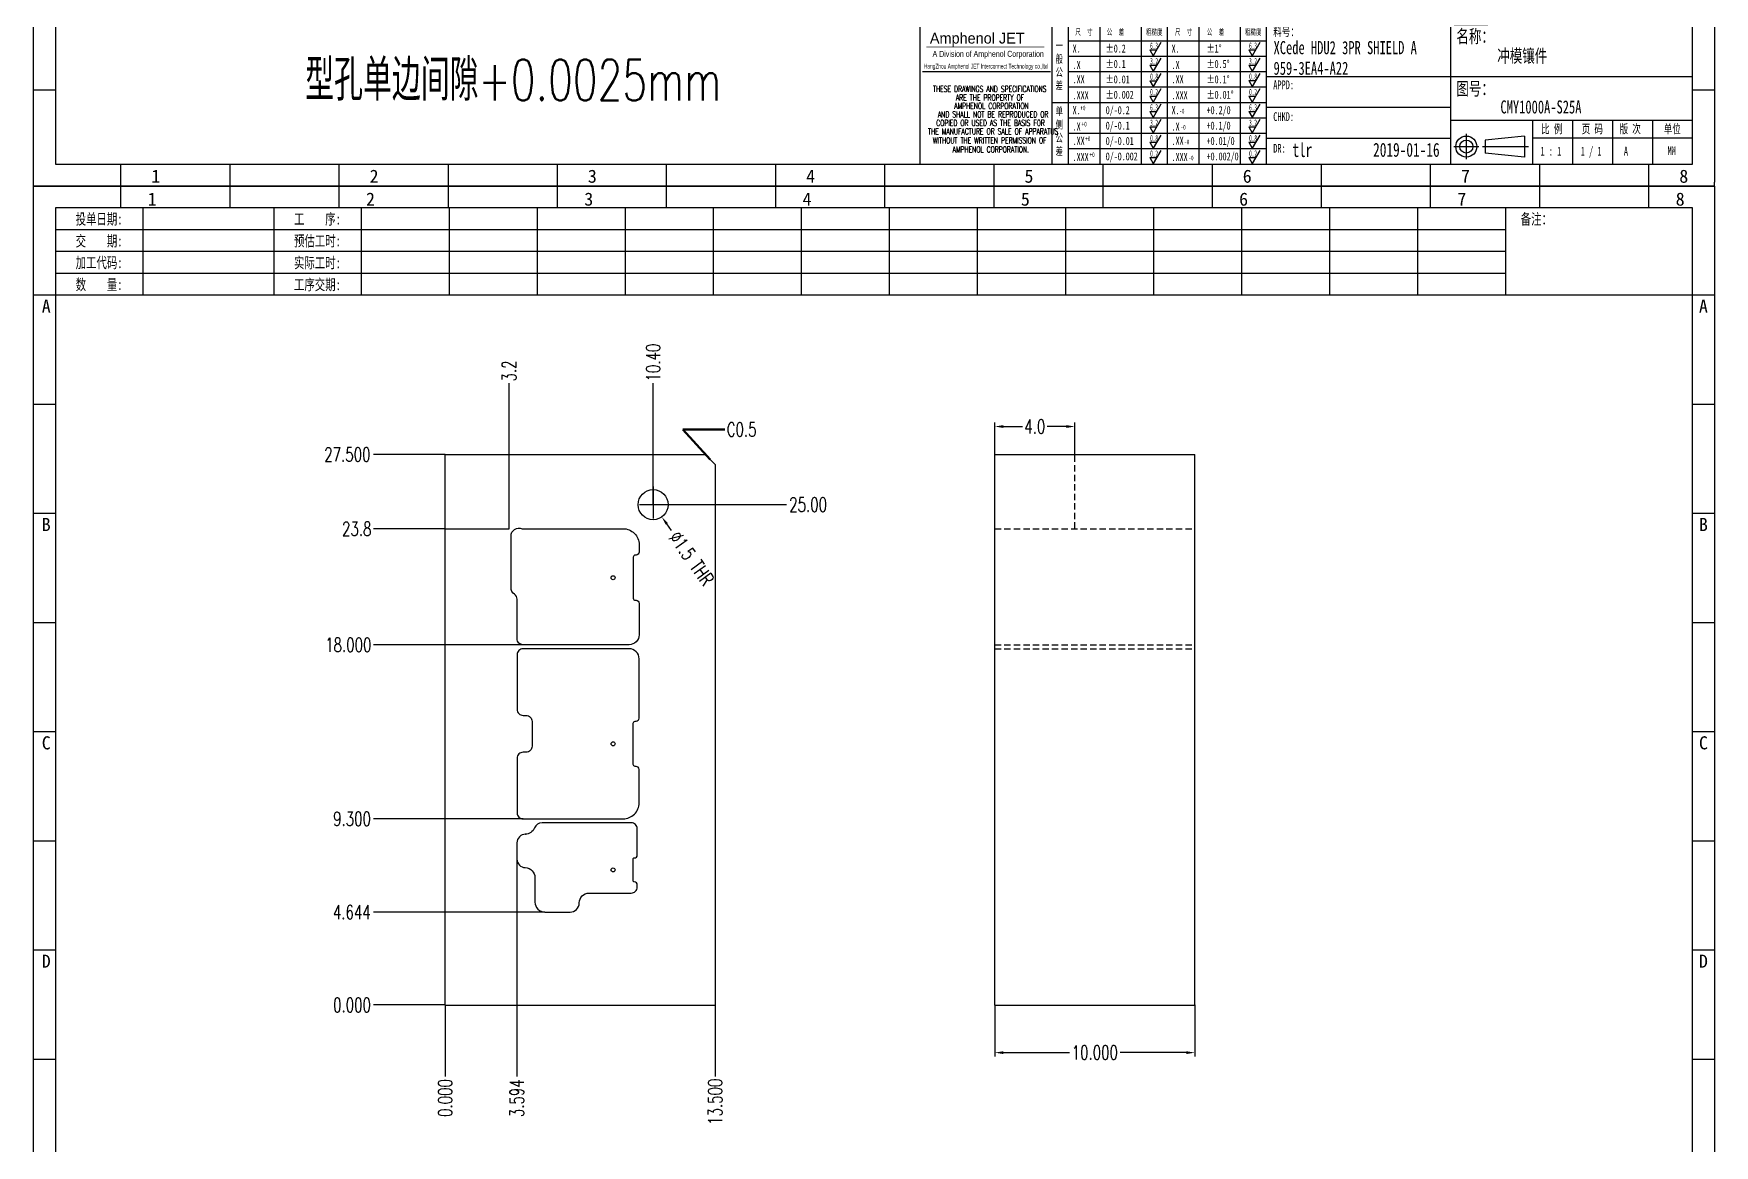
# Model space of a CAD drawing. Header units: millimetres. Extents: x -2852 to 5627, y -2271 to 1849.
# Drawn here: x -2222.9 to -2138.9, y -174.8 to -119.3 of the extents above; entities that cross this region are included whole.
import ezdxf
from ezdxf.enums import TextEntityAlignment as Align

# ---------------------------------------------------------------- set-up
doc = ezdxf.new("R2010")
doc.units = ezdxf.units.MM
doc.header["$PDSIZE"] = 3
doc.linetypes.add('CENTER', pattern=[50.8, 31.75, -6.35, 6.35, -6.35])
doc.linetypes.add('DASHED2', pattern=[9.525, 6.35, -3.175])
for name, color, linetype in [('1', 7, 'Continuous'), ('11', 4, 'DASHED2'), ('41', 1, 'Continuous'), ('D03', 7, 'Continuous'), ('PUNCH', 1, 'Continuous')]:
    doc.layers.add(name, color=color, linetype=linetype)
doc.styles.add('jet01', font='simplex.shx', dxfattribs={"width": 0.7, "bigfont": 'hztxt.shx'})
doc.styles.add('jet02', font='simplex.shx', dxfattribs={"width": 0.7})
doc.styles.get("Standard").update_dxf_attribs({"font": '仿宋_GB2312_0.ttf', "width": 0.7})
doc.styles.add('TEXTSTYLE_1', font='TRIUMB.TTF')
doc.styles.add('TEXTSTYLE_2', font='TRIUM.TTF')
doc.styles.add('tk', font='', dxfattribs={"width": 0.7})
doc.styles.add('tk 2', font='仿宋_GB2312_0.ttf', dxfattribs={"width": 0.65})
doc.styles.add('tk 4', font='simplex.shx', dxfattribs={"width": 0.65, "bigfont": 'bigfont.shx'})
doc.styles.get('tk').set_extended_font_data('NSimSun')
doc.dimstyles.new('jet02', dxfattribs={"dimtxt": 3.5, "dimasz": 2.1, "dimexe": 1, "dimexo": 0, "dimgap": 0.5, "dimtad": 0, "dimtoh": 1, "dimdec": 3, "dimzin": 9, "dimdsep": 46, "dimtxsty": 'jet02', "dimcen": 0, "dimclrt": 256, "dimazin": 2, "dimtfac": 1, "dimtdec": 3, "dimtofl": 0, "dimtmove": 0, "dimatfit": 1, "dimfxl": 0, "dimarcsym": 0})

# ---------------------------------------------------------------- blocks, each defined once
blk = doc.blocks.new('A$C74E56469')
at = {"layer": 'D03', "color": 6, "linetype": 'CENTER', "ltscale": 0.05}
for p, q in [((0, 0.9), (0, -0.9)), ((0.9, 0), (-0.9, 0))]:
    blk.add_line(p, q, dxfattribs=at)
at = {"layer": 'D03', "linetype": 'Continuous', "ltscale": 0.05}
blk.add_circle((0, 0), 0.75, dxfattribs=at)
blk = doc.blocks.new('A3-N')
at = {"layer": '1', "color": 1}
for p, q in [((0, 0), (0, 296.73)), ((0, 296.73), (420, 296.73)), ((21.82, 291.27), (21.82, 296.73)), ((49.09, 291.27), (49.09, 296.73)), ((76.36, 291.27), (76.36, 296.73)), ((103.64, 291.27), (103.64, 296.73)), ((103.64, 291.27), (103.64, 296.73)), ((103.64, 291.27), (103.64, 296.73)), ((130.91, 291.27), (130.91, 296.73)), ((158.18, 291.27), (158.18, 296.73)), ((185.45, 291.27), (185.45, 296.73)), ((212.73, 291.27), (212.73, 296.73)), ((240, 291.27), (240, 296.73)), ((267.27, 291.27), (267.27, 296.73)), ((294.55, 291.27), (294.55, 296.73)), ((321.82, 291.27), (321.82, 296.73)), ((349.09, 291.27), (349.09, 296.73)), ((376.36, 291.27), (376.36, 296.73)), ((403.64, 291.27), (403.64, 296.73)), ((420, 296.73), (420, 1)), ((5.45, 269.45), (0, 269.45)), ((420, 269.45), (414.55, 269.45)), ((5.45, 242.18), (0, 242.18)), ((420, 242.18), (414.55, 242.18)), ((5.45, 214.91), (0, 214.91)), ((420, 214.91), (414.55, 214.91)), ((5.45, 187.64), (0, 187.64)), ((420, 187.64), (414.55, 187.64)), ((5.45, 160.36), (0, 160.36)), ((420, 160.36), (414.55, 160.36)), ((5.45, 133.09), (0, 133.09)), ((420, 133.09), (414.55, 133.09)), ((5.45, 105.82), (0, 105.82)), ((420, 105.82), (414.55, 105.82)), ((5.45, 78.55), (0, 78.55)), ((420, 78.55), (414.55, 78.55)), ((5.45, 51.27), (0, 51.27)), ((420, 51.27), (414.55, 51.27)), ((222.45, 49.09), (221.45, 49.09)), ((221.45, 49.09), (221.45, 40.36)), ((222.45, 49.09), (414.55, 49.09)), ((232.36, 49.09), (232.36, 40.36)), ((245.45, 49.09), (245.45, 40.36)), ((290.18, 49.09), (290.18, 40.36)), ((302.18, 49.09), (302.18, 40.36)), ((322.91, 49.09), (322.91, 40.36)), ((343.64, 49.09), (343.64, 40.36)), ((392.73, 40.36), (392.73, 49.09)), ((258.55, 40.36), (258.55, 5.44)), ((266.45, 40.36), (266.45, 5.44)), ((276.78, 40.36), (276.78, 5.45)), ((291.18, 40.36), (291.18, 5.45)), ((301.51, 40.37), (301.51, 5.46)), ((308.01, 40.36), (308.01, 5.45)), ((354.09, 40.36), (354.09, 5.45)), ((308.01, 32.39), (258.55, 32.39)), ((308.01, 28.54), (258.55, 28.54)), ((414.55, 27.27), (308.01, 27.27)), ((5.45, 24), (0, 24)), ((308.01, 24.69), (258.55, 24.69)), ((420, 24), (414.55, 24)), ((308.01, 16.99), (258.55, 16.99)), ((354.09, 19.63), (308.01, 19.63)), ((308.01, 13.14), (258.55, 13.14)), ((414.55, 16.36), (354.09, 16.36)), ((374.55, 16.36), (374.55, 5.45)), ((384.55, 16.36), (384.55, 5.45)), ((394.55, 16.36), (394.55, 5.45)), ((404.55, 16.36), (404.55, 5.45)), ((308.01, 9.29), (258.55, 9.29)), ((308.01, 11.99), (354.09, 11.99)), ((372.51, 12.49), (362.69, 11.5)), ((362.69, 11.5), (362.69, 8.23)), ((372.51, 12.49), (372.51, 7.25)), ((414.55, 12), (374.55, 12)), ((21.82, 0), (21.82, 5.45)), ((49.09, 0), (49.09, 5.45)), ((76.36, 0), (76.36, 5.45)), ((103.64, 0), (103.64, 5.45)), ((130.91, 0), (130.91, 5.45)), ((158.18, 0), (158.18, 5.45)), ((185.45, 0), (185.45, 5.45)), ((212.73, 0), (212.73, 5.45)), ((240, 0), (240, 5.45)), ((267.27, 0), (267.27, 5.45)), ((294.55, 0), (294.55, 5.45)), ((321.82, 0), (321.82, 5.45)), ((349.09, 0), (349.09, 5.45)), ((372.51, 7.25), (362.69, 8.23)), ((376.36, 0), (376.36, 5.45)), ((403.64, 0), (403.64, 5.45)), ((1, 0), (0, 0)), ((420, 0), (1, 0)), ((420, 0), (420, 1))]:
    blk.add_line(p, q, dxfattribs=at)
at = {"layer": '1'}
for p, q in [((414.55, 278.18), (414.55, 284.73)), ((221.45, 40.36), (221.45, 5.45)), ((221.45, 40.36), (414.55, 40.36)), ((221.45, 40.36), (414.55, 40.36)), ((254.41, 40.36), (254.41, 5.45)), ((283.28, 40.36), (283.28, 5.45)), ((308.01, 36.24), (258.55, 36.24)), ((222.08, 28.67), (254.12, 28.67)), ((308.01, 20.84), (254.41, 20.84))]:
    blk.add_line(p, q, dxfattribs=at)
at = {"layer": '1', "color": 1, "ltscale": 0.05}
for p, q in [((278.93, 34.04), (279.79, 32.56)), ((278.93, 34.04), (280.65, 34.04)), ((281.68, 35.84), (279.79, 32.56)), ((303.66, 34.05), (304.52, 32.56)), ((303.66, 34.05), (305.38, 34.05)), ((306.41, 35.84), (304.52, 32.56)), ((278.93, 30.19), (279.79, 28.71)), ((278.93, 30.19), (280.65, 30.19)), ((281.68, 31.99), (279.79, 28.71)), ((303.66, 30.2), (305.38, 30.2)), ((303.66, 30.2), (304.52, 28.71)), ((306.41, 31.99), (304.52, 28.71)), ((278.93, 26.34), (279.79, 24.86)), ((278.93, 26.34), (280.65, 26.34)), ((281.68, 28.14), (279.79, 24.86)), ((303.66, 26.35), (304.52, 24.86)), ((303.66, 26.35), (305.38, 26.35)), ((306.41, 28.14), (304.52, 24.86)), ((278.93, 22.49), (280.65, 22.49)), ((278.93, 22.49), (279.79, 21.01)), ((281.68, 24.29), (279.79, 21.01)), ((303.66, 22.5), (305.38, 22.5)), ((303.66, 22.5), (304.52, 21.01)), ((306.41, 24.29), (304.52, 21.01)), ((278.93, 18.66), (279.79, 17.17)), ((278.93, 18.66), (280.65, 18.66)), ((281.68, 20.45), (279.79, 17.17)), ((303.66, 18.66), (304.52, 17.18)), ((303.66, 18.66), (305.38, 18.66)), ((306.41, 20.46), (304.52, 17.18)), ((278.93, 14.81), (280.65, 14.81)), ((278.93, 14.81), (279.79, 13.32)), ((281.68, 16.6), (279.79, 13.32)), ((281.68, 12.75), (279.79, 9.47)), ((303.66, 14.81), (305.38, 14.81)), ((303.66, 14.81), (304.52, 13.33)), ((306.41, 16.61), (304.52, 13.33)), ((306.41, 12.76), (304.52, 9.48)), ((278.93, 10.96), (279.79, 9.47)), ((278.93, 10.96), (280.65, 10.96)), ((281.68, 8.9), (279.79, 5.62)), ((303.66, 10.96), (304.52, 9.48)), ((303.66, 10.96), (305.38, 10.96)), ((306.41, 8.91), (304.52, 5.63)), ((278.93, 7.11), (279.79, 5.62)), ((278.93, 7.11), (280.65, 7.11)), ((303.66, 7.11), (305.38, 7.11)), ((303.66, 7.11), (304.52, 5.63))]:
    blk.add_line(p, q, dxfattribs=at)
at = {"layer": '1', "color": 1, "ltscale": 0.1}
for p, q in [((358.01, 13.02), (358.01, 6.71)), ((354.86, 9.87), (361.17, 9.87)), ((362.03, 9.87), (373.54, 9.87))]:
    blk.add_line(p, q, dxfattribs=at)
at = {"layer": '1'}
blk.add_lwpolyline([(221.45, 5.45), (414.55, 5.45), (414.55, 291.27), (5.45, 291.27), (5.45, 5.45), (414.55, 5.45)], dxfattribs=at)
at = {"layer": '1', "color": 7, "linetype": 'Continuous', "const_width": 0.123}
blk.add_lwpolyline([(223.11, 34.74), (252.6, 34.76)], dxfattribs=at)
at = {"layer": '1', "color": 1}
for radius in [2.62, 1.64]:
    blk.add_circle((358.01, 9.87), radius, dxfattribs=at)
at = {"layer": '41'}
for p, q in [((27.27, 291.27), (27.27, 269.45)), ((60, 291.27), (60, 269.45)), ((81.82, 291.27), (81.82, 269.45)), ((103.82, 291.27), (103.82, 269.45)), ((125.82, 291.27), (125.82, 269.45)), ((147.82, 291.27), (147.82, 269.45)), ((169.82, 291.27), (169.82, 269.45)), ((191.82, 291.27), (191.82, 269.45)), ((213.82, 291.27), (213.82, 269.45)), ((235.82, 291.27), (235.82, 269.45)), ((257.82, 291.27), (257.82, 269.45)), ((279.82, 291.27), (279.82, 269.45)), ((301.82, 291.27), (301.82, 269.45)), ((323.82, 291.27), (323.82, 269.45)), ((345.82, 291.27), (345.82, 269.45)), ((367.82, 291.27), (367.82, 269.45)), ((367.82, 285.82), (5.45, 285.82)), ((367.82, 280.36), (5.45, 280.36)), ((367.82, 274.91), (5.45, 274.91)), ((414.55, 269.45), (5.45, 269.45))]:
    blk.add_line(p, q, dxfattribs=at)
at = {"layer": '1', "color": 1}
for s, p in [('1', (29.64, 295.11)), ('2', (84.18, 295.11)), ('3', (138.73, 295.11)), ('4', (193.27, 295.11)), ('5', (247.82, 295.11)), ('6', (302.36, 295.11)), ('7', (356.91, 295.11)), ('8', (411.45, 295.11)), ('1', (30.53, 4.11)), ('2', (85.08, 4.11)), ('3', (139.62, 4.11)), ('4', (194.17, 4.11)), ('5', (248.72, 4.11)), ('6', (303.26, 4.11)), ('7', (357.81, 4.11)), ('8', (412.35, 4.11))]:
    blk.add_text(s, height=3.27, dxfattribs=at).set_placement(p, align=Align.TOP_CENTER)
at = {"layer": '1', "style": 'tk', "width": 0.7}
for s, p in [('投单日期:', (16.36, 288.55)), ('工    序:', (70.91, 288.55)), ('备注：', (375.51, 288.55)), ('交    期:', (16.36, 283.09)), ('预估工时:', (70.91, 283.09)), ('加工代码:', (16.36, 277.64)), ('实际工时:', (70.91, 277.64)), ('数    量:', (16.36, 272.18)), ('工序交期:', (70.91, 272.18))]:
    blk.add_text(s, height=2.727, dxfattribs=at).set_placement(p, align=Align.MIDDLE)
at = {"layer": '1', "color": 1}
for s, p in [('A', (2.04, 268.36)), ('B', (2.04, 213.82)), ('C', (2.04, 159.27)), ('D', (2.04, 104.73)), ('E', (2.04, 50.18))]:
    blk.add_text(s, height=3.27, dxfattribs=at).set_placement(p, align=Align.TOP_LEFT)
for s, p in [('A', (418.37, 268.36)), ('B', (418.37, 213.82)), ('C', (418.37, 159.27)), ('D', (418.37, 104.73)), ('E', (418.37, 50.18))]:
    blk.add_text(s, height=3.27, dxfattribs=at).set_placement(p, align=Align.TOP_RIGHT)
at = {"layer": '1', "color": 1, "style": 'tk 2', "width": 0.7}
for s, height, p in [('序号', 3.273, (222.96, 43.34)), ('件号', 3.273, (234.62, 43.61)), ('零件名称', 3.273, (258.97, 43.61)), ('数量', 3.273, (292.3, 43.78)), ('材料', 3.273, (309.27, 43.78)), ('热处理', 3.273, (328.71, 43.78)), ('外形尺寸', 3.273, (358.94, 43.78)), ('说明', 3.273, (399.61, 43.78)), ('料号：', 2.182, (309.77, 37.46)), ('名称：', 3.273, (355.52, 35.79)), ('图号：', 3.273, (355.52, 22.7)), ('比 例', 2.182, (376.69, 13.18)), ('页 码', 2.182, (386.85, 13.18)), ('版 次', 2.182, (396.31, 13.18)), ('单位', 2.182, (407.35, 13.18))]:
    blk.add_text(s, height=height, dxfattribs=at).set_placement(p)
at = {"layer": '1', "color": 7, "linetype": 'Continuous', "style": 'TEXTSTYLE_1'}
blk.add_text('Amphenol JET', height=2.7, dxfattribs=at).set_placement((223.96, 35.61))
at = {"layer": '1', "color": 7, "linetype": 'Continuous'}
for s, height, style, width, p in [('A Division of Amphenol Corporation', 1.5, 'TEXTSTYLE_2', 0.7, (224.64, 32.29)), ('HangZhou Amphenol JET Interconnect Technology co.,ltd ', 1.2, 'TEXTSTYLE_2', 0.6, (222.47, 29.36)), ('THESE DRAWINGS AND SPECIFICATIONS', 1.5, 'tk 4', 0.6, (224.73, 23.52)), ('ARE THE PROPERTY OF', 1.5, 'tk 4', 0.6, (230.45, 21.35)), ('AND SHALL NOT BE REPRODUCED OR', 1.5, 'tk 4', 0.6, (225.95, 17.17)), ('AMPHENOL CORPORATION', 1.5, 'tk 4', 0.6, (230.04, 19.27)), ('THE MANUFACTURE OR SALE OF APPARATUS', 1.5, 'tk 4', 0.6, (223.5, 12.92)), ('COPIED OR USED AS THE BASIS FOR', 1.5, 'tk 4', 0.6, (225.54, 15.02)), ('WITHOUT THE WRITTEN PERMISSION OF', 1.5, 'tk 4', 0.6, (224.73, 10.67)), ('AMPHENOL CORPORATION.', 1.5, 'tk 4', 0.6, (229.63, 8.4))]:
    blk.add_text(s, height=height, dxfattribs=dict(at, style=style, width=width)).set_placement(p)
at = {"layer": '1', "color": 1, "style": 'tk 2', "width": 0.7}
for s, p in [('X.', (259.64, 34.37)), ('%%P0.2', (267.9, 34.37)), ('X.', (284.37, 34.37)), ('%%P1%%D', (293.12, 34.37)), ('.X', (259.64, 30.28)), ('%%P0.1', (267.9, 30.52)), ('.X', (284.37, 30.28)), ('%%P0.5%%D', (293.12, 30.52)), ('.XX', (259.64, 26.71)), ('%%P0.01', (267.9, 26.67)), ('.XX', (284.37, 26.71)), ('%%P0.1%%D', (293.12, 26.67)), ('.XXX', (259.64, 22.68)), ('%%P0.002', (267.9, 22.82)), ('.XXX', (284.37, 22.68)), ('%%P0.01%%D', (293.12, 22.82)), ('X.', (259.64, 18.97)), ('0/-0.2', (267.9, 18.97)), ('X.', (284.37, 18.97)), ('+0.2/0', (293.12, 18.97)), ('.X', (259.64, 14.88)), ('0/-0.1', (267.9, 15.12)), ('.X', (284.37, 14.88)), ('+0.1/0', (293.12, 15.12)), ('.XX', (259.64, 11.31)), ('0/-0.01', (267.9, 11.27)), ('0/-0.002', (267.9, 7.42)), ('.XX', (284.37, 11.31)), ('+0.01/0', (293.12, 11.27)), ('+0.002/0', (293.12, 7.42)), ('.XXX', (259.64, 7.28)), ('.XXX', (284.37, 7.28))]:
    blk.add_text(s, height=2, dxfattribs=at).set_placement(p, align=Align.MIDDLE_LEFT)
at = {"layer": '1', "color": 1, "ltscale": 0.05, "style": 'tk 2', "width": 0.5}
for s, p in [('6.3', (279.01, 34.26)), ('6.3', (303.74, 34.27)), ('3.2', (279.01, 30.41)), ('3.2', (303.74, 30.42)), ('0.8', (279.01, 26.56)), ('0.8', (303.74, 26.57)), ('0.2', (279.01, 22.71)), ('0.2', (303.74, 22.72)), ('6.3', (279.01, 18.87)), ('6.3', (303.74, 18.88)), ('3.2', (279.01, 15.02)), ('0.8', (279.01, 11.17)), ('3.2', (303.74, 15.03)), ('0.8', (303.74, 11.18)), ('0.2', (279.01, 7.32)), ('0.2', (303.74, 7.33))]:
    blk.add_text(s, height=1.6, dxfattribs=at).set_placement(p)
at = {"layer": '1', "style": 'tk 2', "width": 0.7}
for s, p in [('APPD:', (309.77, 24.21)), ('CHKD:', (309.77, 16.27)), ('DR:', (309.77, 8.35))]:
    blk.add_text(s, height=2.182, dxfattribs=at).set_placement(p)
at = {"layer": '1', "color": 7, "style": 'tk 2', "width": 0.7}
blk.add_text('MM', height=2.182, dxfattribs=at).set_placement((408.31, 7.75))
at = {"layer": '1', "color": 1, "ltscale": 0.05, "char_height": 1.5, "width": 6.3627, "attachment_point": 1, "style": 'tk 2'}
for s, insert in [('尺  寸', (260.31, 39.25)), ('公  差', (268.17, 39.25)), ('粗糙度', (277.98, 39.25)), ('尺  寸', (285.2, 39.25)), ('公  差', (293.18, 39.25)), ('粗糙度', (302.71, 39.26))]:
    blk.add_mtext(s, dxfattribs=dict(at, insert=insert))
at = {"layer": '1', "ltscale": 0.05, "char_height": 2, "width": 2.5195, "attachment_point": 1, "style": 'tk 2'}
for s, insert in [('一般公差', (255.39, 36.11)), ('单侧公差', (255.39, 19.71))]:
    blk.add_mtext(s, dxfattribs=dict(at, insert=insert))
at = {"layer": '1', "color": 1, "ltscale": 0.05, "char_height": 1.2, "width": 5.1396, "attachment_point": 1, "line_spacing_factor": 0.8, "style": 'tk 2'}
for s, insert in [('+0', (261.58, 20.13)), ('-0', (286.31, 19.33)), ('+0', (261.88, 16.09)), ('-0', (286.61, 15.29)), ('+0', (262.79, 12.45)), ('+0', (263.87, 8.44)), ('-0', (287.51, 11.65)), ('-0', (288.59, 7.64))]:
    blk.add_mtext(s, dxfattribs=dict(at, insert=insert))
at = {"layer": '1', "style": 'tk 2', "width": 0.7}
for tag, p in [('PATR-NO1', (309.84, 32.96)), ('TITLE', (365.74, 30.9)), ('PATR-NO2', (309.84, 27.81)), ('DWG-NO:', (366.54, 18.14))]:
    blk.add_attdef(tag, p, '', height=3.27, dxfattribs=at)
at = {"layer": '1', "color": 1, "style": 'tk 2', "width": 0.7}
for tag, p in [('DRAW', (314.55, 7.27)), ('DATE', (334.72, 7.32))]:
    blk.add_attdef(tag, p, '', height=3.49, dxfattribs=at)
at = {"layer": '1', "style": 'tk 2', "width": 0.7}
for tag, p in [('SCALE', (376.55, 8.73)), ('SHEET', (386.6, 8.72)), ('REV', (397.38, 8.73))]:
    blk.add_attdef(tag, text='', height=2.18, dxfattribs=at).set_placement(p, align=Align.MIDDLE_LEFT)
blk = doc.blocks.new('*D1253')
at = {"layer": '41', "ltscale": 0.05}
blk.add_line((-1287.084, -2620.26), (-1290.651, -2620.26), dxfattribs=at)
at = {"layer": 'Defpoints', "color": 0, "ltscale": 0.05}
for p in [(-1290.651, -2620.26), (-1287.084, -2620.26), (-1287.084, -2620.26)]:
    blk.add_point(p, dxfattribs=at)
at = {"layer": '41', "ltscale": 0.05, "insert": (-1291.731, -2620.26), "char_height": 0.7, "attachment_point": 5, "style": 'jet02'}
blk.add_mtext('0.000', dxfattribs=at)
blk = doc.blocks.new('*D1254')
at = {"layer": '41', "ltscale": 0.05}
blk.add_line((-1287.084, -2596.46), (-1290.651, -2596.46), dxfattribs=at)
at = {"layer": 'Defpoints', "color": 0, "ltscale": 0.05}
for p in [(-1290.651, -2596.46), (-1287.084, -2596.46), (-1287.084, -2620.26)]:
    blk.add_point(p, dxfattribs=at)
at = {"layer": '41', "ltscale": 0.05, "insert": (-1291.497, -2596.46), "char_height": 0.7, "attachment_point": 5, "style": 'jet02'}
blk.add_mtext('23.8', dxfattribs=at)
blk = doc.blocks.new('*D1255')
at = {"layer": '41', "ltscale": 0.05}
blk.add_line((-1287.084, -2592.76), (-1290.651, -2592.76), dxfattribs=at)
at = {"layer": 'Defpoints', "color": 0, "ltscale": 0.05}
for p in [(-1290.651, -2592.76), (-1287.084, -2592.76), (-1287.084, -2620.26)]:
    blk.add_point(p, dxfattribs=at)
at = {"layer": '41', "ltscale": 0.05, "insert": (-1291.964, -2592.76), "char_height": 0.7, "attachment_point": 5, "style": 'jet02'}
blk.add_mtext('27.500', dxfattribs=at)
blk = doc.blocks.new('*D1256')
at = {"layer": '41', "ltscale": 0.05}
blk.add_line((-1276.684, -2595.26), (-1270.017, -2595.26), dxfattribs=at)
at = {"layer": 'Defpoints', "color": 0, "ltscale": 0.05}
for p in [(-1276.684, -2595.26), (-1270.017, -2595.26), (-1287.084, -2620.26)]:
    blk.add_point(p, dxfattribs=at)
at = {"layer": '41', "ltscale": 0.05, "insert": (-1268.937, -2595.26), "char_height": 0.7, "attachment_point": 5, "style": 'jet02'}
blk.add_mtext('25.00', dxfattribs=at)
blk = doc.blocks.new('*D1257')
at = {"layer": '41', "ltscale": 0.05}
blk.add_line((-1287.084, -2620.26), (-1287.084, -2623.827), dxfattribs=at)
at = {"layer": 'Defpoints', "color": 0, "ltscale": 0.05}
for p in [(-1287.084, -2620.26), (-1287.084, -2620.26), (-1287.084, -2623.827)]:
    blk.add_point(p, dxfattribs=at)
at = {"layer": '41', "ltscale": 0.05, "insert": (-1287.084, -2624.907), "char_height": 0.7, "attachment_point": 5, "rotation": 90, "style": 'jet02'}
blk.add_mtext('0.000', dxfattribs=at)
blk = doc.blocks.new('*D1258')
at = {"layer": '41', "ltscale": 0.05}
blk.add_line((-1273.584, -2620.26), (-1273.584, -2623.827), dxfattribs=at)
at = {"layer": 'Defpoints', "color": 0, "ltscale": 0.05}
for p in [(-1287.084, -2620.26), (-1273.584, -2620.26), (-1273.584, -2623.827)]:
    blk.add_point(p, dxfattribs=at)
at = {"layer": '41', "ltscale": 0.05, "insert": (-1273.584, -2625.094), "char_height": 0.7, "attachment_point": 5, "rotation": 90, "style": 'jet02'}
blk.add_mtext('13.500', dxfattribs=at)
blk = doc.blocks.new('*D1259')
at = {"layer": '41', "ltscale": 0.05}
blk.add_line((-1283.884, -2592.76), (-1283.884, -2589.193), dxfattribs=at)
at = {"layer": 'Defpoints', "color": 0, "ltscale": 0.05}
for p in [(-1283.884, -2589.193), (-1283.884, -2592.76), (-1287.084, -2620.26)]:
    blk.add_point(p, dxfattribs=at)
at = {"layer": '41', "ltscale": 0.05, "insert": (-1283.884, -2588.58), "char_height": 0.7, "attachment_point": 5, "rotation": 90, "style": 'jet02'}
blk.add_mtext('3.2', dxfattribs=at)
blk = doc.blocks.new('*D1260')
at = {"layer": '41', "ltscale": 0.05}
blk.add_line((-1276.684, -2595.26), (-1276.684, -2589.193), dxfattribs=at)
at = {"layer": 'Defpoints', "color": 0, "ltscale": 0.05}
for p in [(-1276.684, -2589.193), (-1276.684, -2595.26), (-1287.084, -2620.26)]:
    blk.add_point(p, dxfattribs=at)
at = {"layer": '41', "ltscale": 0.05, "insert": (-1276.684, -2588.16), "char_height": 0.7, "attachment_point": 5, "rotation": 90, "style": 'jet02'}
blk.add_mtext('10.40', dxfattribs=at)
blk = doc.blocks.new('*D1261')
at = {"layer": '41', "ltscale": 0.05}
blk.add_line((-1275.759, -2596.553), (-1276.003, -2596.212), dxfattribs=at)
blk.add_solid([(-1275.946, -2596.171), (-1276.06, -2596.253), (-1276.247, -2595.87)], dxfattribs=at)
at = {"layer": 'Defpoints', "color": 0, "ltscale": 0.05}
for p in [(-1277.12, -2594.65), (-1276.247, -2595.87)]:
    blk.add_point(p, dxfattribs=at)
at = {"layer": '41', "ltscale": 0.05, "insert": (-1274.764, -2597.944), "char_height": 0.7, "attachment_point": 5, "rotation": 305.57591, "style": 'jet02'}
blk.add_mtext('∅1.5{\\C1; THR}', dxfattribs=at)
blk = doc.blocks.new('*D1262')
at = {"layer": '41', "ltscale": 0.05}
blk.add_line((-1283.49, -2612.965), (-1283.49, -2623.827), dxfattribs=at)
at = {"layer": 'Defpoints', "color": 0, "ltscale": 0.05}
for p in [(-1283.49, -2612.965), (-1287.084, -2620.26), (-1283.49, -2623.827)]:
    blk.add_point(p, dxfattribs=at)
at = {"layer": '41', "ltscale": 0.05, "insert": (-1283.49, -2624.919), "char_height": 0.7, "attachment_point": 5, "rotation": 90, "style": 'jet02'}
blk.add_mtext('3.594', dxfattribs=at)
blk = doc.blocks.new('*D1263')
at = {"layer": '41', "ltscale": 0.05}
blk.add_line((-1282.09, -2615.616), (-1290.651, -2615.616), dxfattribs=at)
at = {"layer": 'Defpoints', "color": 0, "ltscale": 0.05}
for p in [(-1290.651, -2615.616), (-1282.09, -2615.616), (-1287.084, -2620.26)]:
    blk.add_point(p, dxfattribs=at)
at = {"layer": '41', "ltscale": 0.05, "insert": (-1291.742, -2615.616), "char_height": 0.7, "attachment_point": 5, "style": 'jet02'}
blk.add_mtext('4.644', dxfattribs=at)
blk = doc.blocks.new('*D1264')
at = {"layer": '41', "ltscale": 0.05}
blk.add_line((-1283.184, -2610.96), (-1290.651, -2610.96), dxfattribs=at)
at = {"layer": 'Defpoints', "color": 0, "ltscale": 0.05}
for p in [(-1290.651, -2610.96), (-1283.184, -2610.96), (-1287.084, -2620.26)]:
    blk.add_point(p, dxfattribs=at)
at = {"layer": '41', "ltscale": 0.05, "insert": (-1291.731, -2610.96), "char_height": 0.7, "attachment_point": 5, "style": 'jet02'}
blk.add_mtext('9.300', dxfattribs=at)
blk = doc.blocks.new('*D1265')
at = {"layer": '41', "ltscale": 0.05}
blk.add_line((-1283.184, -2602.26), (-1290.651, -2602.26), dxfattribs=at)
at = {"layer": 'Defpoints', "color": 0, "ltscale": 0.05}
for p in [(-1290.651, -2602.26), (-1283.184, -2602.26), (-1287.084, -2620.26)]:
    blk.add_point(p, dxfattribs=at)
at = {"layer": '41', "ltscale": 0.05, "insert": (-1291.917, -2602.26), "char_height": 0.7, "attachment_point": 5, "style": 'jet02'}
blk.add_mtext('18.000', dxfattribs=at)
blk = doc.blocks.new('*D1266')
at = {"layer": '41', "ltscale": 0.05}
for p, q in [((-1259.609, -2620.26), (-1259.609, -2622.84)), ((-1249.609, -2620.26), (-1249.609, -2622.84)), ((-1259.189, -2622.64), (-1255.876, -2622.64)), ((-1250.029, -2622.64), (-1253.342, -2622.64))]:
    blk.add_line(p, q, dxfattribs=at)
for points in [[(-1259.189, -2622.57), (-1259.189, -2622.71), (-1259.609, -2622.64)], [(-1250.029, -2622.57), (-1250.029, -2622.71), (-1249.609, -2622.64)]]:
    blk.add_solid(points, dxfattribs=at)
at = {"layer": 'Defpoints', "color": 0, "ltscale": 0.05}
for p in [(-1259.609, -2620.26), (-1249.609, -2620.26), (-1259.609, -2622.64)]:
    blk.add_point(p, dxfattribs=at)
at = {"layer": '41', "ltscale": 0.05, "insert": (-1254.609, -2622.64), "char_height": 0.7, "attachment_point": 5, "style": 'jet02'}
blk.add_mtext('10.000', dxfattribs=at)
blk = doc.blocks.new('*D1267')
at = {"layer": '41', "ltscale": 0.05}
for p, q in [((-1259.609, -2592.76), (-1259.609, -2591.155)), ((-1259.189, -2591.355), (-1258.222, -2591.355)), ((-1256.029, -2591.355), (-1256.996, -2591.355)), ((-1255.609, -2592.76), (-1255.609, -2591.155))]:
    blk.add_line(p, q, dxfattribs=at)
for points in [[(-1259.189, -2591.285), (-1259.189, -2591.425), (-1259.609, -2591.355)], [(-1256.029, -2591.285), (-1256.029, -2591.425), (-1255.609, -2591.355)]]:
    blk.add_solid(points, dxfattribs=at)
at = {"layer": 'Defpoints', "color": 0, "ltscale": 0.05}
for p in [(-1259.609, -2591.355), (-1259.609, -2592.76), (-1255.609, -2592.76)]:
    blk.add_point(p, dxfattribs=at)
at = {"layer": '41', "ltscale": 0.05, "insert": (-1257.609, -2591.355), "char_height": 0.7, "attachment_point": 5, "style": 'jet02'}
blk.add_mtext('4.0', dxfattribs=at)

msp = doc.modelspace()

# ---------------------------------------------------------------- linework, layer by layer
at = {"layer": '1', "ltscale": 0.05}
for p, q in [((-2174.8168, -140.3304), (-2164.8168, -140.3304)), ((-2174.8168, -167.8304), (-2174.8168, -140.3304)), ((-2164.8168, -167.8304), (-2164.8168, -140.3304)), ((-2174.8168, -167.8304), (-2164.8168, -167.8304))]:
    msp.add_line(p, q, dxfattribs=at)
at = {"layer": '11', "ltscale": 0.05}
for p, q in [((-2170.8168, -144.0304), (-2170.8168, -140.3304)), ((-2174.8168, -144.0304), (-2170.8168, -144.0304)), ((-2174.8168, -144.0304), (-2164.8168, -144.0304)), ((-2174.8168, -149.8304), (-2164.8168, -149.8304)), ((-2174.8168, -150.0304), (-2164.8168, -150.0304))]:
    msp.add_line(p, q, dxfattribs=at)
at = {"layer": 'D03', "ltscale": 0.05}
for q in [(-2202.2915, -140.3304), (-2188.7915, -167.8304)]:
    msp.add_line((-2202.2915, -167.8304), q, dxfattribs=at)
msp.add_lwpolyline([(-2202.2915, -140.3304), (-2189.2915, -140.3304), (-2188.7915, -140.8304), (-2188.7915, -167.8304)], dxfattribs=at)
at = {"layer": 'D03'}
msp.add_lwpolyline([(-2202.2915, -144.0304), (-2199.0915, -144.0304), (-2199.0915, -140.3304)], dxfattribs=at)
at = {"layer": 'D03', "ltscale": 0.05}
for points in [[(-2198.9915, -144.4004, -0.533567), (-2198.4395, -144.0304), (-2193.3915, -144.0304, -0.4142136), (-2192.5915, -144.8304), (-2192.5915, -145.2004, -0.4142136), (-2192.7415, -145.3504), (-2192.7855, -145.3504, 0.4142136), (-2192.8855, -145.4504), (-2192.8855, -147.5104, 0.4142136), (-2192.7855, -147.6104), (-2192.7415, -147.6104, -0.4142136), (-2192.5915, -147.7604), (-2192.5915, -149.3304, -0.4142136), (-2193.0915, -149.8304), (-2198.3915, -149.8304, -0.4142136), (-2198.6915, -149.5304), (-2198.6915, -147.5548, 0.2453927), (-2198.8201, -147.3086, -0.2453927), (-2198.9915, -146.9804)], [(-2193.0915, -150.0304), (-2198.3915, -150.0304, 0.4142136), (-2198.6915, -150.3304), (-2198.6915, -153.0604, 0.4142136), (-2198.3915, -153.3604), (-2198.2415, -153.3604, -0.4142136), (-2197.9415, -153.6604), (-2197.9415, -154.9004, -0.4142136), (-2198.2415, -155.2004), (-2198.3915, -155.2004, 0.4142136), (-2198.6915, -155.5004), (-2198.6915, -158.2304, 0.4142136), (-2198.3915, -158.5304), (-2193.3915, -158.5304, 0.4142136), (-2192.5915, -157.7304), (-2192.5915, -156.0604, 0.4142136), (-2192.7415, -155.9104), (-2192.7855, -155.9104, -0.4142136), (-2192.8855, -155.8104), (-2192.8855, -153.7504, -0.4142136), (-2192.7855, -153.6504), (-2192.7415, -153.6504, 0.4142136), (-2192.5915, -153.5004), (-2192.5915, -150.5304, 0.4142136)], [(-2196.0415, -163.1864, 0.4123765), (-2195.5855, -162.7333, -0.4123765), (-2195.0855, -162.2364), (-2192.9855, -162.2364, 0.4142136), (-2192.6855, -161.9364), (-2192.6855, -161.8304, 0.4142136), (-2192.8355, -161.6804), (-2192.8355, -161.6804, -0.4142136), (-2192.8855, -161.6304), (-2192.8855, -160.5304, -0.4142136), (-2192.8355, -160.4804, 0.4142136), (-2192.6855, -160.3304), (-2192.6855, -159.0244, 0.4142136), (-2192.9855, -158.7244), (-2197.4415, -158.7244, 0.3068345), (-2197.8185, -158.9798, -0.3068345), (-2198.2829, -159.2944), (-2198.2665, -159.2944, 0.4142136), (-2198.6975, -159.7254), (-2198.6975, -160.5354, 0.4044924), (-2198.2808, -160.9661, -0.4044924), (-2197.7975, -161.4659), (-2197.7975, -162.6864, 0.4142136), (-2197.2975, -163.1864)]]:
    msp.add_lwpolyline(points, format="xyb", close=True, dxfattribs=at)
at = {"layer": 'PUNCH', "ltscale": 0.05}
for centre in [(-2193.8915, -146.4804), (-2193.8915, -154.7804), (-2193.8915, -161.0804)]:
    msp.add_circle(centre, 0.1, dxfattribs=at)

# ---------------------------------------------------------------- block references
at = {"layer": '1', "ltscale": 0.05, "xscale": 0.2000000000000455, "yscale": 0.2000000000000455, "zscale": 0.2000000000000455}
for p, values in [((-2222.8525, -126.9126), {'DWG-NO:': 'CMY1000A-S25A', 'TITLE': '冲模镶件', 'REV': 'A', 'SHEET': '1 / 1', 'DRAW': 'tlr', 'DATE': '2019-01-16', 'PATR-NO1': 'XCede HDU2 3PR SHIELD A', 'PATR-NO2': '959-3EA4-A22', 'SCALE': '1 : 1'}), ((-2222.8525, -186.2581), {'DWG-NO:': 'CMY1000A-D25A', 'TITLE': '冲模镶件', 'REV': 'A', 'SHEET': '1 / 1', 'DRAW': 'tlr', 'DATE': '2019-01-16', 'PATR-NO1': 'XCede HDU2 3PR SHIELD A', 'PATR-NO2': '959-3EA4-A22', 'SCALE': '1 : 1'})]:
    msp.add_blockref('A3-N', p, dxfattribs=at).add_auto_attribs(values)
at = {"layer": '1', "ltscale": 0.05}
msp.add_blockref('A$C74E56469', (-2191.8915, -142.8304), dxfattribs=at)

# ---------------------------------------------------------------- texts
at = {"layer": '1', "ltscale": 0.05, "style": 'jet01', "width": 0.7}
msp.add_text('型孔单边间隙+0.0025mm', height=2.064003, dxfattribs=at).set_placement((-2209.2822, -122.6428))
at = {"layer": '41', "ltscale": 0.05, "insert": (-2188.2127, -139.0667), "char_height": 0.7, "attachment_point": 4, "style": 'jet02'}
msp.add_mtext('C0.5', dxfattribs=at)

# ---------------------------------------------------------------- dimensions: what is measured, and where the dimension line sits
at = {"layer": '41', "ltscale": 0.05}
for feature_location, offset, dtype, origin, override, picture, middle, set_off in [((-2191.8915, -142.8304), (0, 6.0669), 1, (-2202.2915, -167.8304), {"dimscale": 0.2, "dimtoh": 0, "dimdec": 2, "dimzin": 1, "dimclrd": 256, "dimclre": 256, "dimazin": 0, "dimatfit": 3, "dimlwd": 65535, "dimlwe": 65535}, '*D1260', (-2191.8915, -135.7301), (-915.2077, 2452.4298)), ((-2199.0915, -140.3304), (0, 3.5669), 1, (-2202.2915, -167.8304), {"dimscale": 0.2, "dimtoh": 0, "dimdec": 1, "dimzin": 1, "dimclrd": 256, "dimclre": 256, "dimadec": 1, "dimazin": 0, "dimatfit": 3, "dimlwd": 65535, "dimlwe": 65535}, '*D1259', (-2199.0915, -136.1501), (-915.2077, 2452.4298)), ((-2202.2915, -140.3304), (-3.5669, 0), 0, (-2202.2915, -167.8304), {"dimscale": 0.2, "dimtoh": 0, "dimzin": 1, "dimclrd": 256, "dimclre": 256, "dimadec": 3, "dimazin": 0, "dimatfit": 3, "dimlwd": 65535, "dimlwe": 65535}, '*D1255', (-2207.1717, -140.3304), (-915.2077, 2452.4298)), ((-2191.8915, -142.8304), (6.6669, 0), 0, (-2202.2915, -167.8304), {"dimscale": 0.2, "dimtoh": 0, "dimdec": 2, "dimzin": 1, "dimclrd": 256, "dimclre": 256, "dimazin": 0, "dimatfit": 3, "dimlwd": 65535, "dimlwe": 65535}, '*D1256', (-2184.1446, -142.8304), (-915.2077, 2452.4298)), ((-2202.2915, -144.0304), (-3.5669, 0), 0, (-2202.2915, -167.8304), {"dimscale": 0.2, "dimtoh": 0, "dimdec": 1, "dimzin": 1, "dimclrd": 256, "dimclre": 256, "dimadec": 1, "dimazin": 0, "dimatfit": 3, "dimlwd": 65535, "dimlwe": 65535}, '*D1254', (-2206.7051, -144.0304), (-915.2077, 2452.4298)), ((-2198.3915, -149.8304), (-7.4669, 0), 0, (-2202.2915, -167.8304), {"dimscale": 0.2, "dimtoh": 0, "dimzin": 1, "dimclrd": 256, "dimclre": 256, "dimadec": 3, "dimazin": 0, "dimatfit": 3, "dimlwd": 65535, "dimlwe": 65535}, '*D1265', (-2207.1251, -149.8304), (-915.2077, 2452.4298)), ((-2198.3915, -158.5304), (-7.4669, 0), 0, (-2202.2915, -167.8304), {"dimscale": 0.2, "dimtoh": 0, "dimzin": 1, "dimclrd": 256, "dimclre": 256, "dimadec": 3, "dimazin": 0, "dimatfit": 3, "dimlwd": 65535, "dimlwe": 65535}, '*D1264', (-2206.9384, -158.5304), (-915.2077, 2452.4298)), ((-2198.6975, -160.5354), (0, -10.8619), 1, (-2202.2915, -167.8304), {"dimscale": 0.2, "dimtoh": 0, "dimzin": 1, "dimclrd": 256, "dimclre": 256, "dimadec": 3, "dimazin": 0, "dimatfit": 3, "dimlwd": 65535, "dimlwe": 65535}, '*D1262', (-2198.6975, -172.489), (-915.2077, 2452.4298)), ((-2197.2975, -163.1864), (-8.5609, 0), 0, (-2202.2915, -167.8304), {"dimscale": 0.2, "dimtoh": 0, "dimzin": 1, "dimclrd": 256, "dimclre": 256, "dimadec": 3, "dimazin": 0, "dimatfit": 3, "dimlwd": 65535, "dimlwe": 65535}, '*D1263', (-2206.9501, -163.1864), (-915.2077, 2452.4298)), ((-2202.2914901772, -167.8303881518), (-3.566913201, 0), 0, (-2202.2914901772, -167.8303881518), {"dimscale": 0.2, "dimtoh": 0, "dimzin": 1, "dimclrd": 256, "dimclre": 256, "dimadec": 3, "dimazin": 0, "dimatfit": 3, "dimlwd": 65535, "dimlwe": 65535}, '*D1253', (-2206.9384033782, -167.8303881518), (-915.2077048823, 2452.4298167741)), ((-2202.2914901772, -167.8303881518), (0, -3.566913201), 1, (-2202.2914901772, -167.8303881518), {"dimscale": 0.2, "dimtoh": 0, "dimzin": 1, "dimclrd": 256, "dimclre": 256, "dimadec": 3, "dimazin": 0, "dimatfit": 3, "dimlwd": 65535, "dimlwe": 65535}, '*D1257', (-2202.2914901772, -172.4773013528), (-915.2077048823, 2452.4298167741)), ((-2188.7915, -167.8304), (0, -3.5669), 1, (-2202.2915, -167.8304), {"dimscale": 0.2, "dimtoh": 0, "dimzin": 1, "dimclrd": 256, "dimclre": 256, "dimadec": 3, "dimazin": 0, "dimatfit": 3, "dimlwd": 65535, "dimlwe": 65535}, '*D1258', (-2188.7915, -172.664), (-915.2077, 2452.4298))]:
    dim = msp.add_ordinate_dim(feature_location=feature_location, offset=offset, dtype=dtype, origin=origin, dimstyle='jet02', override=override, dxfattribs=at)
    dim.commit()
    dim.dimension.update_dxf_attribs({"geometry": picture, "text_midpoint": middle, "insert": set_off})
for base, p1, p2, override, picture, middle in [((-2174.8168, -138.9248), (-2170.8168, -140.3304), (-2174.8168, -140.3304), {"dimscale": 0.2, "dimtoh": 0, "dimdec": 1, "dimzin": 1, "dimclrd": 256, "dimclre": 256, "dimadec": 1, "dimazin": 0, "dimatfit": 3, "dimlwd": 65535, "dimlwe": 65535}, '*D1267', (-2172.8168, -138.9248)), ((-2174.8168, -170.2105), (-2164.8168, -167.8304), (-2174.8168, -167.8304), {"dimscale": 0.2, "dimtoh": 0, "dimzin": 1, "dimclrd": 256, "dimclre": 256, "dimadec": 3, "dimazin": 0, "dimatfit": 3, "dimlwd": 65535, "dimlwe": 65535}, '*D1266', (-2169.8168, -170.2105))]:
    dim = msp.add_linear_dim(base=base, p1=p1, p2=p2, dimstyle='jet02', override=override, dxfattribs=at)
    dim.commit()
    dim.dimension.update_dxf_attribs({"geometry": picture, "text_midpoint": middle, "insert": (-915.2077, 2452.4298)})
dim = msp.add_diameter_dim_2p(p1=(-2192.3278, -142.2204), p2=(-2191.4552, -143.4404), text='<>{\\C1; THR}', dimstyle='jet02', override={"dimscale": 0.2, "dimtoh": 0, "dimdec": 1, "dimzin": 1, "dimclrd": 256, "dimclre": 256, "dimadec": 1, "dimazin": 0, "dimatfit": 3, "dimlwd": 65535, "dimlwe": 65535}, dxfattribs=at)
dim.commit()
dim.dimension.update_dxf_attribs({"geometry": '*D1261', "text_midpoint": (-2189.9716, -145.5144), "insert": (-915.2077, 2452.4298)})

# ---------------------------------------------------------------- leaders
at = {"layer": '41', "ltscale": 0.05, "annotation_type": 0, "has_hookline": 1, "hookline_direction": 0, "text_width": 1.5167}
msp.add_leader([(-2189.0415, -140.5804), (-2190.4127, -139.0667), (-2188.3127, -139.0667)], dimstyle='jet02', override={"dimscale": 0.2, "dimtoh": 0, "dimdec": 1, "dimzin": 1, "dimclrd": 256, "dimclre": 256, "dimadec": 1, "dimazin": 0, "dimatfit": 3, "dimlwd": 65535, "dimlwe": 65535}, dxfattribs=at)

doc.saveas('drawing.dxf')
